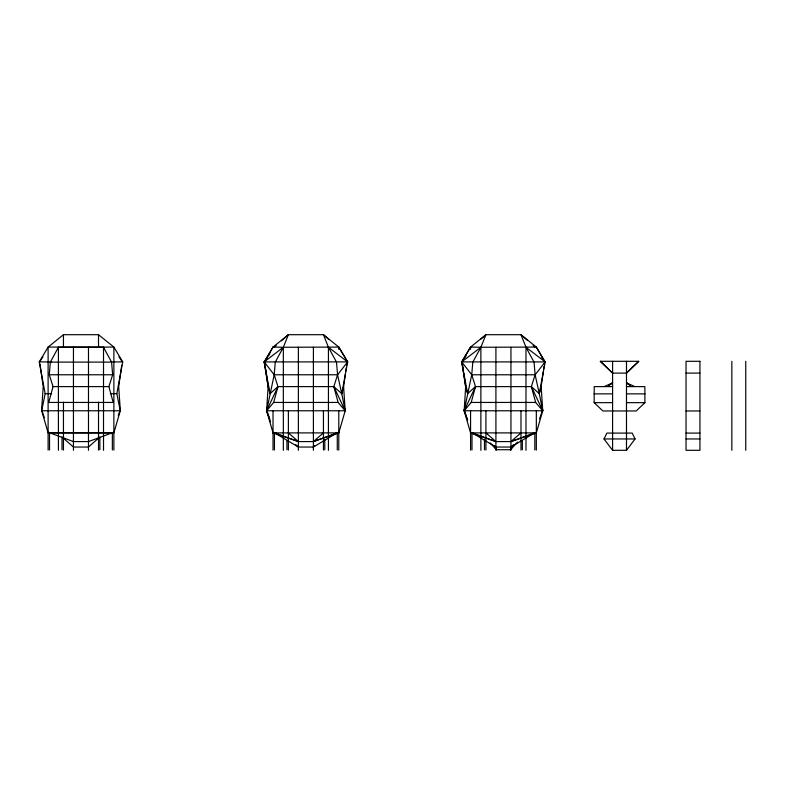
<?xml version="1.0" encoding="UTF-8"?>
<svg xmlns="http://www.w3.org/2000/svg" width="785" height="785" viewBox="0 0 785 785"><rect width="100%" height="100%" fill="white"/><g stroke="black" fill="none" stroke-linecap="round" stroke-linejoin="round"><path stroke-width="1.18" d="M612.585 386.612L594.216 386.612L594.166 402.656L602.86 410.967L636.213 410.967L644.907 402.656L644.868 386.612L626.489 386.612M345.469 373.64L343.604 386.711L345.194 410.771L338.786 432.898L313.362 441.582L298.369 441.582L273.023 432.898L266.625 410.771L268.117 386.711L265.251 366.516M543.348 371.266L541.15 386.711L542.739 410.771L536.332 432.898L510.898 441.582L495.914 441.582L470.568 432.898L464.171 410.771L465.662 386.711L463.807 373.64M49.278 374.779L50.348 362.111L58.414 347.274L103.512 347.274L111.578 362.111L112.657 374.779L108.889 386.612L113.197 402.44L48.739 402.44L53.037 386.612L49.278 374.779L112.657 374.779M270.54 421.761L266.625 410.771L273.661 402.44L277.959 386.612L274.191 374.779L275.27 362.111L283.336 347.274L288.38 334.695L323.44 334.695L338.786 347.078L347.647 361.905L341.74 393.668L345.194 410.771L266.625 410.771L274.191 374.779L264.172 361.905L273.023 347.078L288.38 334.695L281.413 340.818M467.301 419.563L464.171 410.771L471.196 402.44L475.504 386.612L471.736 374.779L472.815 362.111L480.881 347.274L485.925 334.695L520.985 334.695L536.332 347.078L545.192 361.905L539.285 393.668L542.739 410.771L464.171 410.771L471.736 374.779L461.717 361.905L470.568 347.078L485.925 334.695L480.695 339.287M121.724 365.329L118.692 386.711L120.262 409.731L118.28 415.491M345.802 371.266L346.313 367.704M346.646 365.329L346.98 362.955M543.681 368.891L544.015 366.516M544.358 364.142L544.692 361.767L545.192 361.905L535.125 374.779L531.357 386.612L535.655 402.44L542.739 410.771L531.357 386.612L475.504 386.612L467.615 393.668L465.662 386.711L461.717 361.905L480.881 347.274L536.332 347.078L544.093 360.717M116.818 393.668L122.725 361.905L113.874 347.078L98.517 334.695L63.457 334.695L48.111 347.078L39.25 361.905L45.157 393.668L41.703 410.771L48.111 432.898L113.874 432.898L120.272 410.771L116.818 393.668L110.332 393.668M333.811 386.612L345.194 410.771L338.119 402.44L333.811 386.612L337.579 374.779L347.647 361.905L338.786 347.078L283.336 347.274L264.172 361.905L268.117 386.711L270.079 393.668L277.959 386.612L333.811 386.612L341.74 393.668L343.604 386.711M531.357 386.612L539.285 393.668L541.15 386.711M539.56 418.945L542.72 409.731M266.625 410.771L277.959 386.612M464.171 410.771L475.504 386.612M604.008 438.962L606.874 433.094L632.2 433.094L635.065 438.962L626.489 450.305L612.585 450.305L604.008 438.962L635.065 438.962M276.192 345.41L274.446 346.931L273.023 347.078L264.574 361.767L264.918 364.142M467.615 393.668L461.717 361.905L470.568 347.078L480.881 347.274L480.881 450.305M39.652 361.767L42.949 356.822M267.214 357.813L264.172 361.905L270.079 393.668M268.529 355.831L269.844 353.858M462.12 361.767L463.435 359.795M464.749 357.813L466.064 355.831M513.292 445.949L510.436 449.726L496.532 449.726L490.105 442.936M517.57 442.092L510.436 449.726L510.898 447.048L513.537 444.722M638.755 361.306L626.489 373.101L612.585 373.101L600.319 361.306L638.755 361.306L626.489 373.061M274.446 449.962L274.446 432.761L298.369 447.048L313.362 447.048L315.119 445.497M323.44 432.898L313.362 441.582L337.275 432.761L337.275 449.962M520.985 432.898L510.898 441.582L534.82 432.761L534.82 449.962M608.974 385.307L612.585 382.815M608.974 385.337L612.585 382.884L604.401 386.505M313.362 447.048L337.275 432.761L333.87 433.909M112.353 449.962L112.353 432.761L88.44 441.582L73.447 441.582L49.533 432.761L49.533 449.962M531.416 433.909L534.82 432.761L510.898 447.048L495.914 447.048L471.991 432.761L471.991 449.962M39.25 361.905L51.653 361.905M111.509 361.905L122.725 361.905M50.348 362.111L111.578 362.111M686.031 373.101L699.935 373.101M274.191 374.779L337.579 374.779L341.74 393.668M471.736 374.779L535.125 374.779L539.285 393.668M53.037 386.612L108.889 386.612M45.157 393.668L51.653 393.668M594.059 393.864L612.585 393.864M626.489 393.864L645.015 393.864M273.661 402.44L338.119 402.44M471.196 402.44L535.655 402.44M594.166 402.656L612.585 402.656M626.489 402.656L644.907 402.656M41.703 410.771L120.272 410.771M686.031 410.967L699.935 410.967M49.533 432.761L112.353 432.761M273.023 432.898L338.786 432.898M470.568 432.898L536.332 432.898M686.031 433.094L699.935 433.094M686.031 438.962L699.935 438.962M461.717 361.905L545.192 361.905L525.979 347.274L520.985 334.695L527.039 340.052M264.172 361.905L347.647 361.905L328.434 347.274L323.44 334.695L328.63 339.287M273.023 347.078L283.336 347.274L283.336 450.305M536.332 347.078L534.82 346.931L533.093 345.41M475.396 433.909L471.991 432.761L495.914 441.582L485.925 432.898M277.851 433.909L274.446 432.761L298.369 441.582L288.38 432.898M634.682 386.505L626.489 382.884L630.11 385.337M626.489 382.815L630.11 385.307M494.158 445.497L495.914 447.048L496.532 449.726L493.677 445.949M295.729 444.722L298.369 447.048M600.319 361.306L612.585 373.061M542.062 357.813L544.034 360.776M345.832 359.795L347.147 361.767M118.937 356.822L122.234 361.767M464.092 409.731L467.644 420.093M266.547 409.731L269.706 418.945M44.392 417.787L41.625 409.731L43.195 386.711L39.996 364.142M462.286 362.955L463.464 371.266M535.125 374.779L534.045 362.111L525.979 347.274L525.979 450.305M337.579 374.779L336.5 362.111L328.434 347.274L328.434 450.305M745.75 361.306L745.75 450.305M731.846 361.306L731.846 450.305M626.489 361.306L626.489 450.305M612.585 361.306L612.585 450.305M536.332 410.771L536.332 450.099M522.339 440.483L522.339 449.785M520.985 410.771L520.985 450.099M510.947 347.274L510.947 450.305M495.914 347.274L495.914 450.305M485.925 410.771L485.925 450.099M484.482 439.315L484.482 449.785M470.568 347.078L470.568 349.354M470.568 410.771L470.568 450.099M338.786 347.078L338.786 349.354M338.786 410.771L338.786 450.099M324.794 439.315L324.794 449.785M323.44 410.771L323.44 450.099M313.401 347.274L313.401 450.305M298.369 347.274L298.369 450.305M288.38 410.771L288.38 450.099M286.937 440.483L286.937 449.785M273.023 410.771L273.023 450.099M113.874 450.099L113.874 347.078L48.111 347.078L48.111 450.099M103.512 347.274L103.512 450.305M99.872 449.785L99.872 436.99L88.44 447.048L73.447 447.048L62.015 436.99L62.015 449.785M98.517 334.695L98.517 347.078M98.517 402.214L98.517 450.099M88.479 347.274L88.479 450.305M73.447 347.274L73.447 450.305M63.457 334.695L63.457 347.078M63.457 402.214L63.457 450.099M58.414 347.274L58.414 450.305M699.935 361.306L686.031 361.306L686.031 450.305L699.935 450.305L699.935 361.306"/></g></svg>
